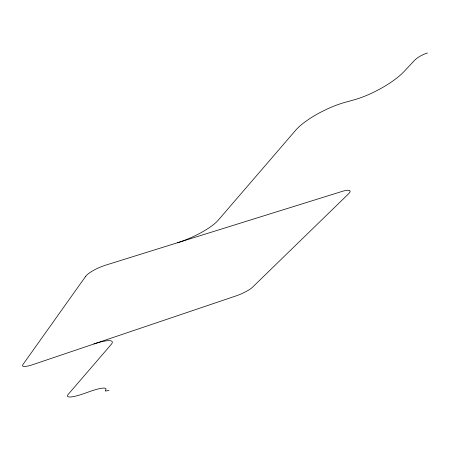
<?xml version="1.0" encoding="UTF-8"?>
<svg xmlns="http://www.w3.org/2000/svg" width="450" height="450" viewBox="0 0 450 450"><rect width="100%" height="100%" fill="white"/><g stroke="black" fill="none" stroke-linecap="round" stroke-linejoin="round"><path stroke-width="0.67" d="M177.429 242.775A35.027 8.764 -24.4 0 0 218.194 220.224L295.757 130.157A39.656 10.867 -26.5 0 1 344.672 102.465L353.88 99.906A41.906 11.88 -27.4 0 0 404.061 71.533L414.517 60.367A10.547 2.936 -28 0 1 427.5 53.01M93.892 343.986A28.001 5.546 -23.1 0 1 111.189 344.469L68.259 394.312A24.778 4.337 -23.2 0 0 84.043 393.564L90.169 391.393A23.985 4.05 -23.1 0 1 105.722 389.908L105.384 390.397A6.12 1.029 -23.3 0 0 109.007 390.234M85.663 276.351L22.866 364.641A14.754 3.043 -22.7 0 0 32.698 364.686L236.256 295.836A13.624 2.649 -24.5 0 0 252.484 287.246L348.435 193.944A16.071 3.6 -25.8 0 0 342.276 191.362L105.795 265.112A17.387 4.303 -23.4 0 0 85.663 276.351"/></g></svg>
